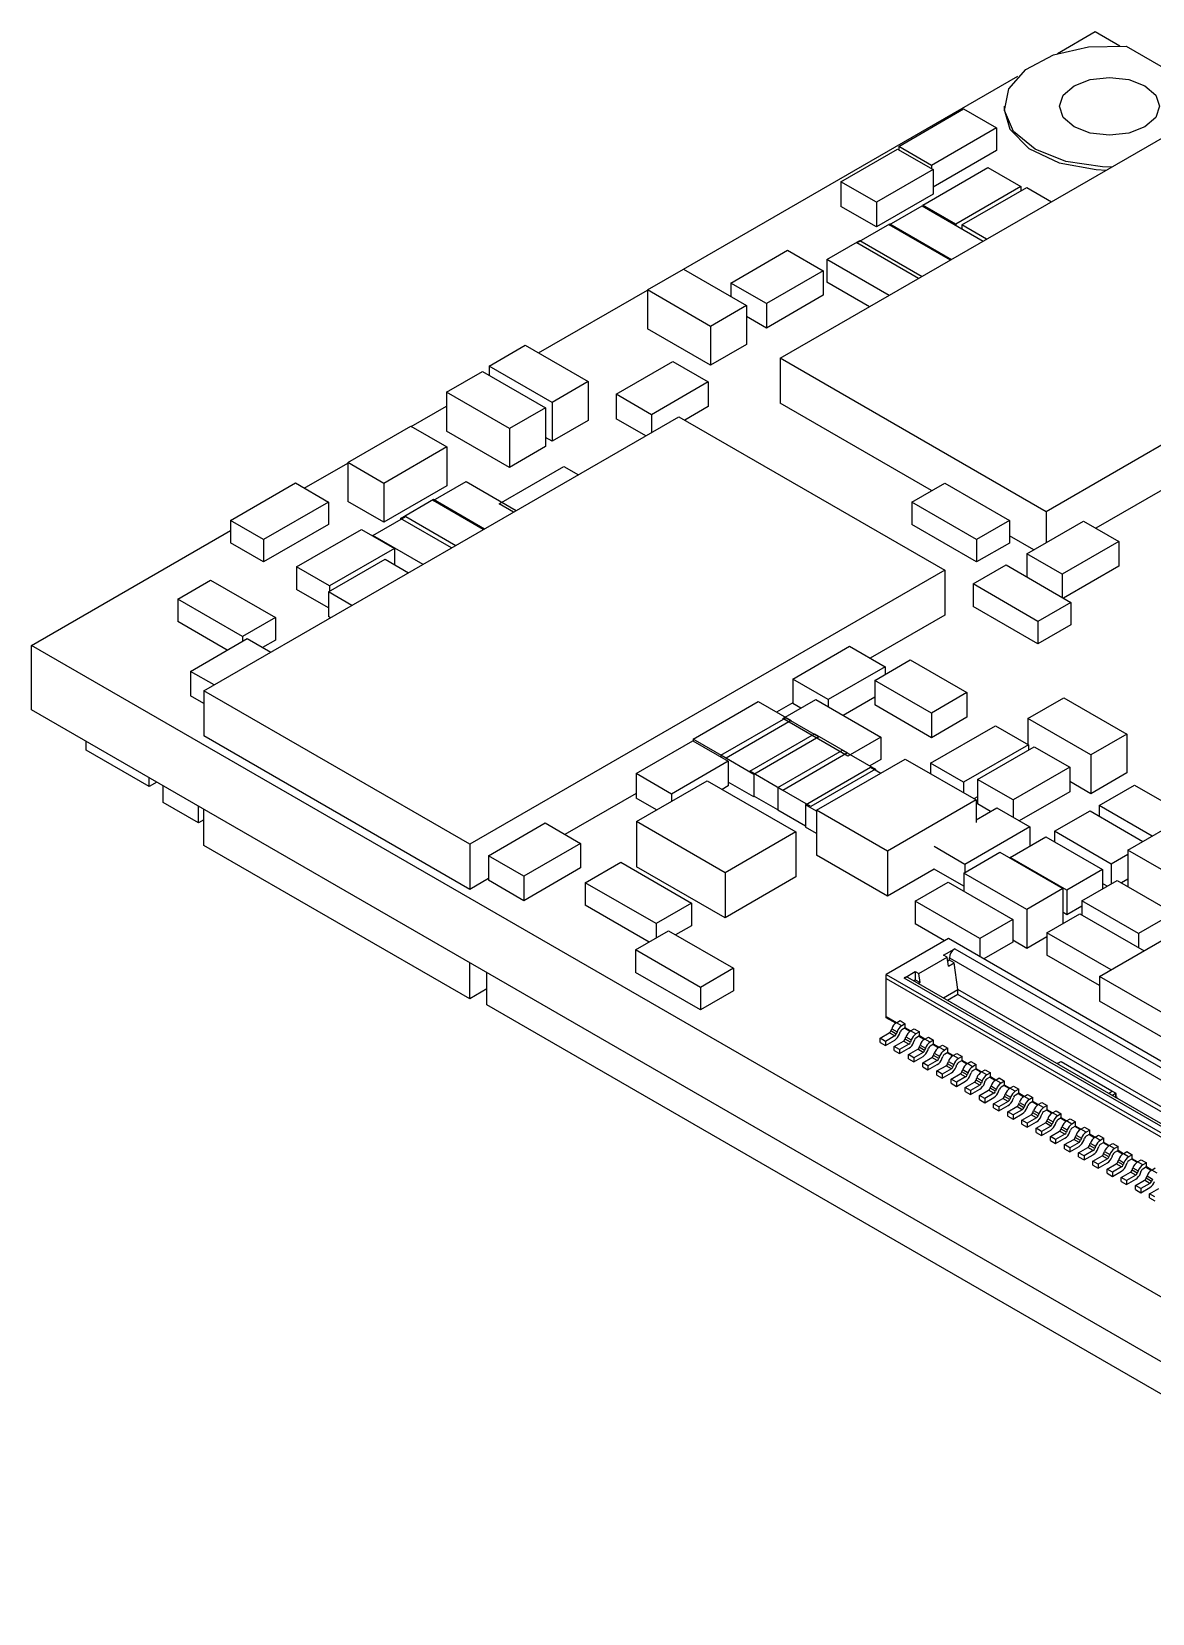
# Model space of a CAD drawing. Extents: x 5 to 415, y 3 to 292.
# Drawn here: x 36.94 to 59.29, y 98.31 to 129.87 of the extents above; entities that cross this region are included whole.
import ezdxf

# ---------------------------------------------------------------- set-up
doc = ezdxf.new("R2010")
doc.units = 0
doc.layers.get('0').update_dxf_attribs({"linetype": 'CONTINUOUS'})

msp = doc.modelspace()

# ---------------------------------------------------------------- linework, layer by layer
at = {"color": 7, "linetype": 'CONTINUOUS'}
for p, q in [((57.401, 129.435), (58.156, 129.871)), ((58.156, 129.871), (58.647, 129.587)), ((58.769, 129.578), (60.513, 128.572)), ((49.944, 125.13), (56.613, 128.98)), ((51.872, 123.353), (61.347, 128.823)), ((54.235, 127.581), (55.529, 128.328)), ((55.529, 128.328), (56.186, 127.949)), ((56.339, 128.381), (56.339, 128.319)), ((56.186, 127.949), (54.892, 127.202)), ((56.186, 127.949), (56.186, 127.5)), ((53.083, 126.875), (54.214, 127.528)), ((54.214, 127.528), (54.922, 127.119)), ((54.892, 127.202), (54.235, 127.581)), ((54.235, 127.581), (54.235, 127.516)), ((56.186, 127.5), (54.922, 126.77)), ((54.892, 127.202), (54.892, 127.136)), ((53.083, 126.875), (53.083, 126.385)), ((53.79, 126.466), (53.083, 126.875)), ((54.922, 127.119), (53.79, 126.466)), ((54.719, 126.411), (56.013, 127.158)), ((54.922, 127.119), (54.922, 126.63)), ((56.013, 127.158), (56.671, 126.779)), ((54.922, 126.63), (53.79, 125.976)), ((56.671, 126.779), (55.377, 126.032)), ((55.493, 126.015), (56.787, 126.762)), ((56.671, 126.779), (56.671, 126.696)), ((56.787, 126.762), (57.282, 126.476)), ((53.79, 125.976), (53.083, 126.385)), ((53.79, 126.466), (53.79, 125.976)), ((54.044, 126.016), (54.701, 126.396)), ((54.701, 126.396), (55.922, 125.691)), ((55.377, 126.032), (54.719, 126.411)), ((54.719, 126.411), (54.719, 126.386)), ((53.402, 125.655), (54.059, 126.035)), ((55.265, 125.312), (54.044, 126.016)), ((54.059, 126.035), (55.288, 125.325)), ((55.377, 126.032), (55.377, 126.006)), ((55.493, 126.015), (55.493, 125.939)), ((55.988, 125.729), (55.493, 126.015)), ((52.803, 125.323), (53.461, 125.703)), ((54.631, 124.946), (53.402, 125.655)), ((53.461, 125.703), (54.702, 124.987)), ((66.65, 125.761), (57.175, 120.292)), ((50.889, 124.855), (52.02, 125.508)), ((52.02, 125.508), (52.728, 125.1)), ((52.803, 125.323), (52.803, 124.874)), ((54.044, 124.607), (52.803, 125.323)), ((49.224, 124.716), (49.943, 125.131)), ((49.943, 125.131), (51.2, 124.405)), ((52.728, 125.1), (51.596, 124.447)), ((52.728, 125.1), (52.728, 124.61)), ((47.051, 123.46), (49.224, 124.714)), ((50.481, 123.99), (49.224, 124.716)), ((49.224, 124.716), (49.224, 123.94)), ((50.889, 124.855), (50.889, 124.584)), ((51.596, 124.447), (50.889, 124.855)), ((53.655, 124.382), (52.803, 124.874)), ((51.2, 124.405), (50.481, 123.99)), ((51.2, 124.405), (51.2, 123.629)), ((52.728, 124.61), (51.596, 123.957)), ((51.596, 124.447), (51.596, 123.957)), ((51.596, 123.957), (51.2, 124.186)), ((50.481, 123.215), (49.224, 123.94)), ((50.481, 123.99), (50.481, 123.215)), ((46.068, 123.198), (46.786, 123.613)), ((46.786, 123.613), (48.043, 122.887)), ((51.2, 123.629), (50.481, 123.215)), ((45.216, 122.678), (45.934, 123.093)), ((45.934, 123.093), (47.191, 122.367)), ((47.325, 122.472), (46.068, 123.198)), ((46.068, 123.198), (46.068, 123.016)), ((48.598, 122.636), (49.73, 123.289)), ((49.73, 123.289), (50.437, 122.881)), ((57.175, 120.292), (51.872, 123.353)), ((51.872, 123.353), (51.872, 122.455)), ((48.043, 122.887), (47.325, 122.472)), ((48.043, 122.887), (48.043, 122.111)), ((50.437, 122.881), (49.306, 122.228)), ((50.437, 122.881), (50.437, 122.391)), ((46.473, 121.952), (45.216, 122.678)), ((45.216, 122.678), (45.216, 121.902)), ((47.325, 122.472), (47.325, 121.697)), ((48.598, 122.636), (48.598, 122.146)), ((49.306, 122.228), (48.598, 122.636)), ((54.89, 120.713), (51.872, 122.455)), ((40.377, 116.717), (49.852, 122.187)), ((44.512, 121.994), (45.216, 122.4)), ((47.191, 122.367), (46.473, 121.952)), ((47.191, 122.367), (47.191, 121.591)), ((49.19, 121.805), (48.598, 122.146)), ((49.306, 122.228), (49.306, 121.871)), ((49.852, 122.187), (55.156, 119.126)), ((50.437, 122.391), (49.968, 122.12)), ((43.246, 121.273), (44.504, 121.998)), ((44.504, 121.998), (45.222, 121.584)), ((46.473, 121.177), (45.216, 121.902)), ((46.473, 121.952), (46.473, 121.177)), ((48.043, 122.111), (47.325, 121.697)), ((45.222, 121.584), (43.965, 120.858)), ((45.222, 121.584), (45.222, 120.808)), ((47.191, 121.591), (46.473, 121.177)), ((47.325, 121.697), (47.191, 121.774)), ((42.381, 120.764), (43.246, 121.264)), ((43.246, 121.273), (43.246, 120.497)), ((43.965, 120.858), (43.246, 121.273)), ((46.265, 120.447), (47.559, 121.194)), ((47.559, 121.194), (47.846, 121.029)), ((44.949, 120.513), (45.607, 120.892)), ((45.607, 120.892), (46.608, 120.314)), ((60.132, 121.1), (58.166, 119.965)), ((40.91, 120.119), (42.204, 120.866)), ((42.204, 120.866), (42.862, 120.486)), ((43.965, 120.858), (43.965, 120.082)), ((45.222, 120.808), (43.965, 120.082)), ((54.495, 120.485), (55.153, 120.864)), ((55.153, 120.864), (56.447, 120.117)), ((42.862, 120.486), (41.568, 119.739)), ((42.862, 120.486), (42.862, 120.037)), ((43.965, 120.082), (43.246, 120.497)), ((44.297, 120.16), (44.954, 120.54)), ((45.95, 119.935), (44.949, 120.513)), ((44.954, 120.54), (45.977, 119.95)), ((46.552, 120.282), (46.265, 120.447)), ((54.495, 120.485), (54.495, 120.036)), ((55.789, 119.738), (54.495, 120.485)), ((57.175, 120.292), (57.175, 119.677)), ((40.91, 120.119), (40.91, 119.67)), ((41.568, 119.739), (40.91, 120.119)), ((42.862, 120.037), (41.568, 119.29)), ((42.228, 119.192), (43.522, 119.939)), ((43.522, 119.939), (44.179, 119.559)), ((43.746, 119.819), (44.404, 120.198)), ((45.319, 119.57), (44.297, 120.16)), ((44.297, 120.16), (44.297, 120.137)), ((44.404, 120.198), (45.405, 119.62)), ((55.789, 119.289), (54.495, 120.036)), ((56.447, 120.117), (55.789, 119.738)), ((56.447, 120.117), (56.447, 119.668)), ((56.789, 119.454), (57.92, 120.107)), ((57.92, 120.107), (58.628, 119.699)), ((36.943, 117.625), (40.91, 119.915)), ((41.568, 119.29), (40.91, 119.67)), ((41.568, 119.739), (41.568, 119.29)), ((43.746, 119.819), (43.746, 119.809)), ((44.748, 119.24), (43.746, 119.819)), ((55.789, 119.738), (55.789, 119.289)), ((56.447, 119.668), (55.789, 119.289)), ((56.929, 119.535), (56.447, 119.814)), ((58.628, 119.699), (57.496, 119.046)), ((58.628, 119.699), (58.628, 119.209)), ((42.861, 118.692), (43.992, 119.345)), ((44.179, 119.559), (42.885, 118.812)), ((43.992, 119.345), (44.461, 119.075)), ((44.179, 119.559), (44.179, 119.237)), ((56.789, 119.454), (56.789, 118.993)), ((57.496, 119.046), (56.789, 119.454)), ((42.228, 119.192), (42.228, 118.742)), ((42.885, 118.812), (42.228, 119.192)), ((55.156, 119.126), (45.681, 113.656)), ((55.156, 119.126), (55.156, 118.228)), ((55.718, 118.852), (56.375, 119.231)), ((56.375, 119.231), (57.669, 118.484)), ((57.496, 119.046), (57.496, 118.584)), ((58.628, 119.209), (57.521, 118.57)), ((39.856, 118.548), (40.513, 118.928)), ((40.513, 118.928), (41.807, 118.181)), ((42.861, 118.377), (42.228, 118.742)), ((42.861, 118.692), (42.861, 118.202)), ((43.329, 118.422), (42.861, 118.692)), ((42.885, 118.812), (42.885, 118.706)), ((55.718, 118.852), (55.718, 118.403)), ((57.012, 118.105), (55.718, 118.852)), ((39.856, 118.548), (39.856, 118.099)), ((41.15, 117.801), (39.856, 118.548)), ((57.012, 117.656), (55.718, 118.403)), ((57.669, 118.484), (57.012, 118.105)), ((57.669, 118.484), (57.669, 118.035)), ((40.843, 117.529), (39.856, 118.099)), ((41.807, 118.181), (41.15, 117.801)), ((41.807, 118.181), (41.807, 117.732)), ((42.905, 118.177), (42.861, 118.202)), ((55.156, 118.228), (53.667, 117.368)), ((57.012, 118.105), (57.012, 117.656)), ((57.669, 118.035), (57.012, 117.656)), ((40.111, 117.107), (41.242, 117.76)), ((41.15, 117.801), (41.15, 117.707)), ((41.242, 117.76), (41.713, 117.488)), ((41.807, 117.732), (41.549, 117.583)), ((36.943, 116.339), (36.943, 117.625)), ((68.168, 99.598), (36.943, 117.625)), ((52.123, 116.953), (53.254, 117.607)), ((53.254, 117.607), (53.962, 117.198)), ((40.582, 116.835), (40.111, 117.107)), ((40.111, 117.107), (40.111, 116.617)), ((53.962, 117.198), (52.83, 116.545)), ((53.756, 116.927), (54.463, 117.335)), ((53.962, 117.198), (53.962, 117.045)), ((54.463, 117.335), (55.594, 116.682)), ((52.83, 116.545), (52.123, 116.953)), ((52.123, 116.953), (52.123, 116.463)), ((53.756, 116.927), (53.756, 116.437)), ((54.887, 116.274), (53.756, 116.927)), ((40.377, 116.463), (40.111, 116.617)), ((45.681, 113.656), (40.377, 116.717)), ((40.377, 116.717), (40.377, 115.819)), ((50.137, 115.757), (51.431, 116.504)), ((51.431, 116.504), (52.089, 116.124)), ((52.123, 116.477), (51.8, 116.291)), ((51.924, 116.164), (52.582, 116.544)), ((52.283, 116.371), (52.123, 116.463)), ((52.582, 116.544), (53.876, 115.797)), ((52.83, 116.545), (52.83, 116.401)), ((53.756, 116.59), (53.129, 116.228)), ((55.594, 116.682), (54.887, 116.274)), ((55.594, 116.682), (55.594, 116.192)), ((56.808, 116.166), (57.526, 116.581)), ((57.526, 116.581), (58.783, 115.855)), ((68.168, 98.313), (36.943, 116.339)), ((50.689, 115.432), (51.983, 116.179)), ((53.218, 115.417), (51.924, 116.164)), ((51.983, 116.179), (52.64, 115.799)), ((54.887, 115.784), (53.756, 116.437)), ((54.887, 116.274), (54.887, 115.784)), ((55.594, 116.192), (54.887, 115.784)), ((58.065, 115.441), (56.808, 116.166)), ((56.808, 116.166), (56.808, 115.648)), ((45.681, 112.758), (40.377, 115.819)), ((52.089, 116.124), (50.795, 115.377)), ((51.263, 115.113), (52.557, 115.86)), ((52.557, 115.86), (53.215, 115.48)), ((54.87, 115.273), (56.164, 116.02)), ((56.164, 116.02), (56.821, 115.64)), ((58.783, 115.855), (58.065, 115.441)), ((58.783, 115.855), (58.783, 115.08)), ((38.031, 115.534), (38.031, 115.71)), ((39.289, 114.808), (38.031, 115.534)), ((48.997, 115.067), (50.128, 115.72)), ((50.128, 115.72), (50.835, 115.312)), ((50.795, 115.377), (50.137, 115.757)), ((50.137, 115.757), (50.137, 115.715)), ((52.64, 115.799), (51.346, 115.052)), ((51.822, 114.788), (53.116, 115.535)), ((53.116, 115.535), (53.774, 115.155)), ((53.876, 115.797), (53.218, 115.417)), ((53.876, 115.797), (53.876, 115.348)), ((56.821, 115.64), (55.527, 114.893)), ((55.808, 114.951), (56.939, 115.604)), ((56.821, 115.64), (56.821, 115.537)), ((56.939, 115.604), (57.646, 115.196)), ((50.835, 115.312), (49.704, 114.659)), ((50.689, 115.432), (50.689, 115.396)), ((51.346, 115.052), (50.689, 115.432)), ((50.835, 115.312), (50.835, 114.822)), ((53.215, 115.48), (51.921, 114.733)), ((52.379, 114.446), (53.673, 115.193)), ((52.596, 114.337), (54.364, 115.357)), ((53.876, 115.348), (53.658, 115.222)), ((53.673, 115.193), (53.876, 115.076)), ((54.364, 115.357), (55.778, 114.541)), ((55.527, 114.893), (54.87, 115.273)), ((54.87, 115.273), (54.87, 115.065)), ((57.646, 115.196), (56.515, 114.543)), ((57.646, 115.196), (57.646, 114.706)), ((58.065, 115.441), (58.065, 114.665)), ((39.289, 114.808), (39.289, 114.984)), ((39.442, 114.896), (39.289, 114.808)), ((48.997, 115.067), (48.997, 114.577)), ((49.704, 114.659), (48.997, 115.067)), ((49.003, 114.109), (50.417, 114.925)), ((50.417, 114.925), (52.185, 113.904)), ((51.346, 114.603), (50.835, 114.898)), ((51.921, 114.733), (51.263, 115.113)), ((51.346, 115.052), (51.346, 114.603)), ((53.774, 115.155), (52.48, 114.408)), ((53.774, 115.155), (53.774, 115.135)), ((55.527, 114.893), (55.527, 114.685)), ((55.808, 114.951), (55.808, 114.461)), ((56.515, 114.543), (55.808, 114.951)), ((58.065, 114.665), (57.646, 114.907)), ((58.783, 115.08), (58.065, 114.665)), ((39.564, 114.493), (39.564, 114.826)), ((48.997, 114.672), (47.579, 113.853)), ((49.406, 114.341), (48.997, 114.577)), ((49.704, 114.659), (49.704, 114.513)), ((50.835, 114.822), (50.715, 114.753)), ((51.357, 114.609), (51.346, 114.603)), ((51.822, 114.341), (51.357, 114.609)), ((52.48, 114.408), (51.822, 114.788)), ((51.822, 114.788), (51.822, 114.339)), ((55.808, 114.606), (55.736, 114.565)), ((57.646, 114.706), (56.64, 114.125)), ((58.233, 114.431), (58.94, 114.839)), ((58.94, 114.839), (59.997, 114.229)), ((40.271, 114.085), (39.564, 114.493)), ((40.271, 114.085), (40.271, 114.417)), ((40.377, 113.635), (40.377, 114.356)), ((52.379, 114.017), (51.822, 114.339)), ((52.596, 114.321), (52.379, 114.446)), ((52.379, 114.446), (52.379, 113.997)), ((54.01, 113.52), (52.596, 114.337)), ((52.596, 114.337), (52.596, 113.438)), ((55.778, 114.541), (54.01, 113.52)), ((55.778, 114.541), (55.778, 114.092)), ((55.778, 114.143), (56.193, 114.383)), ((56.068, 114.311), (55.808, 114.461)), ((56.193, 114.383), (56.851, 114.003)), ((56.515, 114.543), (56.515, 114.197)), ((57.344, 113.917), (58.051, 114.325)), ((58.051, 114.325), (59.107, 113.715)), ((59.29, 113.82), (58.233, 114.431)), ((58.233, 114.431), (58.233, 114.22)), ((58.802, 113.539), (60.059, 114.265)), ((40.377, 114.146), (40.271, 114.085)), ((46.051, 113.429), (47.183, 114.082)), ((47.183, 114.082), (47.89, 113.674)), ((49.003, 114.109), (49.003, 113.21)), ((50.771, 113.088), (49.003, 114.109)), ((52.596, 113.872), (52.379, 113.997)), ((56.851, 114.003), (55.557, 113.256)), ((56.851, 114.003), (56.851, 113.621)), ((45.681, 110.573), (40.377, 113.635)), ((45.681, 113.656), (45.681, 112.758)), ((47.89, 113.674), (46.758, 113.021)), ((47.89, 113.674), (47.89, 113.184)), ((52.185, 113.904), (50.771, 113.088)), ((52.185, 113.904), (52.185, 113.006)), ((55.557, 113.256), (54.944, 113.61)), ((56.46, 113.395), (57.167, 113.804)), ((57.167, 113.804), (58.298, 113.151)), ((58.475, 113.263), (57.344, 113.917)), ((57.344, 113.917), (57.344, 113.702)), ((46.758, 113.021), (46.051, 113.429)), ((46.051, 113.429), (46.051, 112.939)), ((47.984, 112.891), (48.691, 113.299)), ((48.691, 113.299), (50.105, 112.482)), ((54.01, 112.622), (52.596, 113.438)), ((54.01, 113.52), (54.01, 112.622)), ((55.533, 113.083), (56.252, 113.497)), ((56.252, 113.497), (57.509, 112.772)), ((56.46, 113.395), (56.46, 113.377)), ((57.591, 112.742), (56.46, 113.395)), ((58.802, 113.452), (58.475, 113.263)), ((58.802, 113.539), (58.802, 112.815)), ((59.521, 113.124), (58.802, 113.539)), ((47.89, 113.184), (46.758, 112.531)), ((46.758, 113.021), (46.758, 112.531)), ((50.771, 112.19), (49.003, 113.21)), ((50.771, 113.088), (50.771, 112.19)), ((52.185, 113.006), (50.771, 112.19)), ((54.944, 113.161), (54.01, 112.622)), ((55.533, 112.821), (54.944, 113.161)), ((55.533, 113.083), (55.533, 112.719)), ((56.791, 112.357), (55.533, 113.083)), ((55.557, 113.256), (55.557, 113.096)), ((58.298, 113.151), (57.591, 112.742)), ((58.298, 113.151), (58.298, 112.767)), ((58.475, 113.263), (58.475, 112.869)), ((46.051, 112.972), (45.681, 112.758)), ((46.758, 112.531), (46.051, 112.939)), ((47.984, 112.891), (47.984, 112.441)), ((49.398, 112.074), (47.984, 112.891)), ((54.561, 112.521), (55.219, 112.9)), ((55.219, 112.9), (56.513, 112.153)), ((57.509, 112.772), (56.791, 112.357)), ((57.509, 112.772), (57.509, 112.076)), ((57.591, 112.742), (57.591, 112.252)), ((57.885, 112.528), (58.592, 112.936)), ((58.393, 112.821), (58.298, 112.876)), ((58.592, 112.936), (59.724, 112.283)), ((58.802, 112.962), (58.675, 112.889)), ((49.258, 111.706), (47.984, 112.441)), ((50.105, 112.482), (49.398, 112.074)), ((50.105, 112.482), (50.105, 112.033)), ((55.855, 111.774), (54.561, 112.521)), ((54.561, 112.521), (54.561, 112.071)), ((56.791, 112.357), (56.791, 111.581)), ((57.885, 112.422), (57.591, 112.252)), ((59.017, 111.875), (57.885, 112.528)), ((57.885, 112.528), (57.885, 112.251)), ((49.398, 112.074), (49.398, 111.787)), ((50.105, 112.033), (49.784, 111.848)), ((55.149, 111.732), (54.561, 112.071)), ((56.513, 112.153), (55.855, 111.774)), ((56.513, 112.153), (56.513, 111.704)), ((57.191, 111.893), (57.848, 112.272)), ((57.591, 112.252), (57.509, 112.3)), ((57.848, 112.272), (59.131, 111.532)), ((59.724, 112.283), (59.017, 111.875)), ((48.986, 111.549), (49.643, 111.929)), ((49.643, 111.929), (50.937, 111.182)), ((55.226, 111.777), (53.988, 111.062)), ((67.544, 104.666), (55.226, 111.777)), ((55.855, 111.774), (55.855, 111.413)), ((56.791, 111.581), (56.513, 111.742)), ((57.191, 111.812), (56.791, 111.581)), ((58.473, 111.152), (57.191, 111.893)), ((57.191, 111.893), (57.191, 111.443)), ((58.242, 111.018), (59.656, 111.835)), ((59.017, 111.875), (59.017, 111.598)), ((50.28, 110.802), (48.986, 111.549)), ((48.986, 111.549), (48.986, 111.1)), ((54.635, 111.077), (55.201, 111.403)), ((55.13, 111.444), (55.353, 111.573)), ((55.201, 111.403), (55.13, 111.444)), ((55.226, 111.226), (55.201, 111.403)), ((55.353, 111.573), (67.19, 104.739)), ((56.513, 111.704), (55.932, 111.369)), ((58.242, 110.837), (57.191, 111.443)), ((45.681, 110.573), (45.681, 111.295)), ((46.022, 110.451), (46.022, 111.097)), ((50.28, 110.353), (48.986, 111.1)), ((50.937, 111.182), (50.28, 110.802)), ((50.937, 111.182), (50.937, 110.733)), ((54.342, 110.989), (54.565, 111.118)), ((54.565, 111.118), (54.635, 111.077)), ((54.565, 111.118), (54.565, 110.954)), ((55.247, 111.348), (55.212, 111.328)), ((55.226, 111.226), (55.342, 111.293)), ((55.247, 111.348), (55.247, 111.389)), ((55.342, 111.293), (55.247, 111.348)), ((55.416, 110.76), (55.342, 111.293)), ((46.022, 110.771), (45.681, 110.573)), ((50.28, 110.802), (50.28, 110.353)), ((53.988, 110.981), (53.988, 111.062)), ((53.988, 111.062), (66.306, 103.952)), ((53.988, 110.981), (66.235, 103.911)), ((53.988, 110.213), (53.988, 110.981)), ((66.179, 104.156), (54.342, 110.989)), ((66.223, 104.181), (54.417, 110.996)), ((54.527, 110.933), (54.565, 110.954)), ((54.565, 110.954), (54.66, 110.899)), ((54.623, 110.878), (54.66, 110.899)), ((54.66, 110.899), (54.635, 111.077)), ((59.726, 110.161), (58.242, 111.018)), ((58.242, 111.018), (58.242, 110.528)), ((50.937, 110.733), (50.28, 110.353)), ((55.417, 110.751), (55.416, 110.76)), ((55.417, 110.662), (55.417, 110.751)), ((59.726, 109.671), (58.242, 110.528)), ((61.026, 101.79), (46.022, 110.451)), ((54.19, 110.097), (53.988, 110.213)), ((53.988, 110.197), (53.988, 110.213)), ((54.177, 110.088), (53.988, 110.197)), ((53.865, 109.787), (54.048, 109.893)), ((54.155, 109.832), (53.971, 109.725)), ((54.155, 109.832), (54.048, 109.893)), ((54.08, 109.932), (54.096, 109.978)), ((54.186, 109.871), (54.08, 109.932)), ((54.096, 109.978), (54.202, 109.917)), ((54.202, 109.917), (54.186, 109.871)), ((54.19, 110.097), (54.261, 110.138)), ((54.296, 110.036), (54.19, 110.097)), ((54.248, 109.869), (54.265, 109.914)), ((54.261, 110.138), (54.367, 110.076)), ((54.367, 110.076), (54.296, 110.036)), ((54.367, 109.995), (54.296, 109.954)), ((54.459, 109.925), (54.353, 109.987)), ((54.367, 109.995), (54.367, 110.076)), ((54.473, 109.934), (54.367, 109.995)), ((54.473, 109.934), (54.543, 109.974)), ((54.579, 109.872), (54.473, 109.934)), ((54.543, 109.974), (54.65, 109.913)), ((54.65, 109.913), (54.579, 109.872)), ((54.65, 109.832), (54.579, 109.791)), ((54.742, 109.762), (54.635, 109.823)), ((54.65, 109.832), (54.65, 109.913)), ((54.756, 109.77), (54.65, 109.832)), ((53.865, 109.705), (53.865, 109.787)), ((53.971, 109.725), (53.865, 109.787)), ((53.865, 109.705), (53.971, 109.644)), ((53.971, 109.644), (54.155, 109.75)), ((53.971, 109.725), (53.971, 109.644)), ((54.147, 109.623), (54.331, 109.729)), ((54.147, 109.542), (54.147, 109.623)), ((54.254, 109.562), (54.147, 109.623)), ((54.147, 109.542), (54.254, 109.48)), ((54.437, 109.668), (54.254, 109.562)), ((54.254, 109.48), (54.437, 109.587)), ((54.254, 109.562), (54.254, 109.48)), ((54.437, 109.668), (54.331, 109.729)), ((54.363, 109.769), (54.379, 109.815)), ((54.469, 109.708), (54.363, 109.769)), ((54.379, 109.815), (54.485, 109.754)), ((54.43, 109.46), (54.614, 109.566)), ((54.485, 109.754), (54.469, 109.708)), ((54.531, 109.705), (54.548, 109.751)), ((54.72, 109.505), (54.614, 109.566)), ((54.645, 109.606), (54.662, 109.651)), ((54.751, 109.545), (54.645, 109.606)), ((54.662, 109.651), (54.768, 109.59)), ((54.768, 109.59), (54.751, 109.545)), ((54.756, 109.77), (54.826, 109.811)), ((54.862, 109.709), (54.756, 109.77)), ((54.814, 109.542), (54.83, 109.588)), ((54.826, 109.811), (54.932, 109.75)), ((54.932, 109.75), (54.862, 109.709)), ((54.932, 109.668), (54.862, 109.627)), ((55.025, 109.598), (54.918, 109.66)), ((54.932, 109.668), (54.932, 109.75)), ((55.038, 109.607), (54.932, 109.668)), ((55.038, 109.607), (55.109, 109.648)), ((55.145, 109.546), (55.038, 109.607)), ((55.109, 109.648), (55.215, 109.587)), ((55.215, 109.587), (55.145, 109.546)), ((55.215, 109.505), (55.215, 109.587)), ((54.43, 109.378), (54.43, 109.46)), ((54.536, 109.399), (54.43, 109.46)), ((54.43, 109.378), (54.536, 109.317)), ((54.72, 109.505), (54.536, 109.399)), ((54.536, 109.317), (54.72, 109.423)), ((54.536, 109.399), (54.536, 109.317)), ((54.713, 109.297), (54.897, 109.403)), ((54.713, 109.215), (54.713, 109.297)), ((54.819, 109.236), (54.713, 109.297)), ((54.713, 109.215), (54.819, 109.154)), ((55.003, 109.342), (54.819, 109.236)), ((54.819, 109.154), (55.003, 109.26)), ((54.819, 109.236), (54.819, 109.154)), ((55.003, 109.342), (54.897, 109.403)), ((54.928, 109.443), (54.945, 109.488)), ((55.034, 109.381), (54.928, 109.443)), ((54.945, 109.488), (55.051, 109.427)), ((54.996, 109.134), (55.18, 109.24)), ((55.051, 109.427), (55.034, 109.381)), ((55.097, 109.379), (55.113, 109.425)), ((55.215, 109.505), (55.145, 109.464)), ((55.286, 109.178), (55.18, 109.24)), ((55.308, 109.435), (55.201, 109.497)), ((55.211, 109.279), (55.228, 109.325)), ((55.317, 109.218), (55.211, 109.279)), ((55.321, 109.444), (55.215, 109.505)), ((55.228, 109.325), (55.334, 109.264)), ((55.334, 109.264), (55.317, 109.218)), ((55.321, 109.444), (55.392, 109.485)), ((55.427, 109.383), (55.321, 109.444)), ((55.38, 109.216), (55.396, 109.261)), ((55.392, 109.485), (55.498, 109.423)), ((55.498, 109.423), (55.427, 109.383)), ((55.498, 109.342), (55.427, 109.301)), ((55.591, 109.272), (55.484, 109.334)), ((55.498, 109.342), (55.498, 109.423)), ((55.604, 109.28), (55.498, 109.342)), ((55.604, 109.28), (55.675, 109.321)), ((55.71, 109.219), (55.604, 109.28)), ((55.675, 109.321), (55.781, 109.26)), ((55.781, 109.26), (55.71, 109.219)), ((55.781, 109.178), (55.781, 109.26)), ((57.425, 109.295), (57.395, 109.277)), ((58.488, 108.73), (57.472, 109.317)), ((54.996, 109.052), (54.996, 109.134)), ((55.102, 109.072), (54.996, 109.134)), ((54.996, 109.052), (55.102, 108.991)), ((55.286, 109.178), (55.102, 109.072)), ((55.102, 108.991), (55.286, 109.097)), ((55.102, 109.072), (55.102, 108.991)), ((55.279, 108.97), (55.463, 109.076)), ((55.279, 108.889), (55.279, 108.97)), ((55.385, 108.909), (55.279, 108.97)), ((55.279, 108.889), (55.385, 108.827)), ((55.569, 109.015), (55.385, 108.909)), ((55.385, 108.827), (55.569, 108.933)), ((55.385, 108.909), (55.385, 108.827)), ((55.569, 109.015), (55.463, 109.076)), ((55.494, 109.116), (55.511, 109.162)), ((55.6, 109.055), (55.494, 109.116)), ((55.511, 109.162), (55.617, 109.1)), ((55.562, 108.807), (55.746, 108.913)), ((55.617, 109.1), (55.6, 109.055)), ((55.662, 109.052), (55.679, 109.098)), ((55.781, 109.178), (55.71, 109.138)), ((55.852, 108.852), (55.746, 108.913)), ((55.874, 109.109), (55.767, 109.17)), ((55.777, 108.953), (55.793, 108.998)), ((55.883, 108.891), (55.777, 108.953)), ((55.887, 109.117), (55.781, 109.178)), ((55.793, 108.998), (55.899, 108.937)), ((55.899, 108.937), (55.883, 108.891)), ((55.887, 109.117), (55.958, 109.158)), ((55.993, 109.056), (55.887, 109.117)), ((55.945, 108.889), (55.962, 108.935)), ((55.958, 109.158), (56.064, 109.097)), ((56.064, 109.097), (55.993, 109.056)), ((56.064, 109.015), (55.993, 108.974)), ((56.156, 108.945), (56.05, 109.007)), ((56.064, 109.015), (56.064, 109.097)), ((56.17, 108.954), (56.064, 109.015)), ((56.17, 108.954), (56.241, 108.995)), ((56.276, 108.893), (56.17, 108.954)), ((56.241, 108.995), (56.347, 108.934)), ((56.347, 108.934), (56.276, 108.893)), ((56.347, 108.852), (56.347, 108.934)), ((55.562, 108.725), (55.562, 108.807)), ((55.668, 108.746), (55.562, 108.807)), ((55.562, 108.725), (55.668, 108.664)), ((55.852, 108.852), (55.668, 108.746)), ((55.668, 108.664), (55.852, 108.77)), ((55.668, 108.746), (55.668, 108.664)), ((55.845, 108.644), (56.028, 108.75)), ((55.845, 108.562), (55.845, 108.644)), ((55.951, 108.582), (55.845, 108.644)), ((55.845, 108.562), (55.951, 108.501)), ((56.134, 108.689), (55.951, 108.582)), ((55.951, 108.501), (56.134, 108.607)), ((55.951, 108.582), (55.951, 108.501)), ((56.134, 108.689), (56.028, 108.75)), ((56.06, 108.789), (56.076, 108.835)), ((56.166, 108.728), (56.06, 108.789)), ((56.076, 108.835), (56.182, 108.774)), ((56.127, 108.48), (56.311, 108.587)), ((56.182, 108.774), (56.166, 108.728)), ((56.228, 108.726), (56.245, 108.771)), ((56.347, 108.852), (56.276, 108.811)), ((56.417, 108.525), (56.311, 108.587)), ((56.439, 108.782), (56.332, 108.844)), ((56.342, 108.626), (56.359, 108.672)), ((56.448, 108.565), (56.342, 108.626)), ((56.453, 108.791), (56.347, 108.852)), ((56.359, 108.672), (56.465, 108.611)), ((56.465, 108.611), (56.448, 108.565)), ((56.453, 108.791), (56.523, 108.831)), ((56.559, 108.729), (56.453, 108.791)), ((56.511, 108.563), (56.528, 108.608)), ((56.523, 108.831), (56.629, 108.77)), ((56.629, 108.77), (56.559, 108.729)), ((56.629, 108.689), (56.559, 108.648)), ((56.722, 108.619), (56.615, 108.68)), ((56.629, 108.689), (56.629, 108.77)), ((56.735, 108.627), (56.629, 108.689)), ((56.735, 108.627), (56.806, 108.668)), ((56.842, 108.566), (56.735, 108.627)), ((56.806, 108.668), (56.912, 108.607)), ((56.912, 108.607), (56.842, 108.566)), ((56.912, 108.525), (56.912, 108.607)), ((58.55, 108.695), (58.488, 108.73)), ((58.568, 108.602), (58.568, 108.684)), ((58.57, 108.683), (58.568, 108.684)), ((58.57, 108.609), (58.57, 108.683)), ((56.127, 108.399), (56.127, 108.48)), ((56.233, 108.419), (56.127, 108.48)), ((56.127, 108.399), (56.233, 108.338)), ((56.417, 108.525), (56.233, 108.419)), ((56.233, 108.338), (56.417, 108.444)), ((56.233, 108.419), (56.233, 108.338)), ((56.41, 108.317), (56.594, 108.423)), ((56.41, 108.235), (56.41, 108.317)), ((56.516, 108.256), (56.41, 108.317)), ((56.7, 108.362), (56.516, 108.256)), ((56.516, 108.174), (56.7, 108.28)), ((56.516, 108.256), (56.516, 108.174)), ((56.7, 108.362), (56.594, 108.423)), ((56.625, 108.463), (56.642, 108.508)), ((56.731, 108.402), (56.625, 108.463)), ((56.642, 108.508), (56.748, 108.447)), ((56.693, 108.154), (56.877, 108.26)), ((56.748, 108.447), (56.731, 108.402)), ((56.794, 108.399), (56.81, 108.445)), ((56.912, 108.525), (56.842, 108.484)), ((56.983, 108.199), (56.877, 108.26)), ((57.005, 108.455), (56.898, 108.517)), ((56.908, 108.3), (56.925, 108.345)), ((57.014, 108.238), (56.908, 108.3)), ((57.018, 108.464), (56.912, 108.525)), ((56.925, 108.345), (57.031, 108.284)), ((57.031, 108.284), (57.014, 108.238)), ((57.018, 108.464), (57.089, 108.505)), ((57.124, 108.403), (57.018, 108.464)), ((57.077, 108.236), (57.093, 108.282)), ((57.089, 108.505), (57.195, 108.444)), ((57.195, 108.444), (57.124, 108.403)), ((57.195, 108.362), (57.124, 108.321)), ((57.288, 108.292), (57.181, 108.354)), ((57.195, 108.362), (57.195, 108.444)), ((57.301, 108.301), (57.195, 108.362)), ((57.301, 108.301), (57.372, 108.342)), ((57.407, 108.24), (57.301, 108.301)), ((57.372, 108.342), (57.478, 108.28)), ((57.478, 108.28), (57.407, 108.24)), ((57.478, 108.199), (57.478, 108.28)), ((56.41, 108.235), (56.516, 108.174)), ((56.693, 108.072), (56.693, 108.154)), ((56.799, 108.093), (56.693, 108.154)), ((56.693, 108.072), (56.799, 108.011)), ((56.983, 108.199), (56.799, 108.093)), ((56.799, 108.011), (56.983, 108.117)), ((56.799, 108.093), (56.799, 108.011)), ((56.976, 107.991), (57.16, 108.097)), ((56.976, 107.909), (56.976, 107.991)), ((57.082, 107.929), (56.976, 107.991)), ((57.266, 108.035), (57.082, 107.929)), ((57.082, 107.848), (57.266, 107.954)), ((57.082, 107.929), (57.082, 107.848)), ((57.266, 108.035), (57.16, 108.097)), ((57.191, 108.136), (57.208, 108.182)), ((57.297, 108.075), (57.191, 108.136)), ((57.208, 108.182), (57.314, 108.121)), ((57.259, 107.827), (57.443, 107.933)), ((57.314, 108.121), (57.297, 108.075)), ((57.359, 108.073), (57.376, 108.118)), ((57.478, 108.199), (57.407, 108.158)), ((57.549, 107.872), (57.443, 107.933)), ((57.571, 108.129), (57.464, 108.191)), ((57.474, 107.973), (57.49, 108.019)), ((57.58, 107.912), (57.474, 107.973)), ((57.584, 108.138), (57.478, 108.199)), ((57.49, 108.019), (57.597, 107.957)), ((57.597, 107.957), (57.58, 107.912)), ((57.584, 108.138), (57.655, 108.178)), ((57.69, 108.076), (57.584, 108.138)), ((57.642, 107.909), (57.659, 107.955)), ((57.655, 108.178), (57.761, 108.117)), ((57.761, 108.117), (57.69, 108.076)), ((57.761, 108.035), (57.69, 107.995)), ((57.854, 107.966), (57.747, 108.027)), ((57.761, 108.035), (57.761, 108.117)), ((57.867, 107.974), (57.761, 108.035)), ((57.867, 107.974), (57.938, 108.015)), ((57.973, 107.913), (57.867, 107.974)), ((57.938, 108.015), (58.044, 107.954)), ((58.044, 107.954), (57.973, 107.913)), ((58.044, 107.872), (58.044, 107.954)), ((56.976, 107.909), (57.082, 107.848)), ((57.259, 107.746), (57.259, 107.827)), ((57.365, 107.766), (57.259, 107.827)), ((57.259, 107.746), (57.365, 107.684)), ((57.549, 107.872), (57.365, 107.766)), ((57.365, 107.684), (57.549, 107.791)), ((57.365, 107.766), (57.365, 107.684)), ((57.542, 107.664), (57.725, 107.77)), ((57.542, 107.582), (57.542, 107.664)), ((57.648, 107.603), (57.542, 107.664)), ((57.832, 107.709), (57.648, 107.603)), ((57.648, 107.521), (57.832, 107.627)), ((57.832, 107.709), (57.725, 107.77)), ((57.757, 107.81), (57.773, 107.855)), ((57.863, 107.749), (57.757, 107.81)), ((57.773, 107.855), (57.879, 107.794)), ((57.879, 107.794), (57.863, 107.749)), ((57.925, 107.746), (57.942, 107.792)), ((58.044, 107.872), (57.973, 107.831)), ((58.136, 107.802), (58.029, 107.864)), ((58.039, 107.646), (58.056, 107.692)), ((58.146, 107.585), (58.039, 107.646)), ((58.15, 107.811), (58.044, 107.872)), ((58.056, 107.692), (58.162, 107.631)), ((58.162, 107.631), (58.146, 107.585)), ((58.15, 107.811), (58.22, 107.852)), ((58.256, 107.75), (58.15, 107.811)), ((58.208, 107.583), (58.225, 107.628)), ((58.22, 107.852), (58.326, 107.791)), ((58.326, 107.791), (58.256, 107.75)), ((58.326, 107.709), (58.256, 107.668)), ((58.419, 107.639), (58.312, 107.701)), ((58.326, 107.709), (58.326, 107.791)), ((58.433, 107.648), (58.326, 107.709)), ((58.433, 107.648), (58.503, 107.688)), ((58.539, 107.586), (58.433, 107.648)), ((58.503, 107.688), (58.609, 107.627)), ((58.609, 107.627), (58.539, 107.586)), ((58.609, 107.546), (58.609, 107.627)), ((57.542, 107.582), (57.648, 107.521)), ((57.648, 107.603), (57.648, 107.521)), ((57.824, 107.501), (58.008, 107.607)), ((57.824, 107.419), (57.824, 107.501)), ((57.931, 107.439), (57.824, 107.501)), ((57.824, 107.419), (57.931, 107.358)), ((58.114, 107.546), (57.931, 107.439)), ((57.931, 107.358), (58.114, 107.464)), ((57.931, 107.439), (57.931, 107.358)), ((58.114, 107.546), (58.008, 107.607)), ((58.107, 107.337), (58.291, 107.444)), ((58.107, 107.256), (58.107, 107.337)), ((58.213, 107.276), (58.107, 107.337)), ((58.397, 107.382), (58.213, 107.276)), ((58.213, 107.195), (58.397, 107.301)), ((58.397, 107.382), (58.291, 107.444)), ((58.322, 107.483), (58.339, 107.529)), ((58.428, 107.422), (58.322, 107.483)), ((58.339, 107.529), (58.445, 107.468)), ((58.445, 107.468), (58.428, 107.422)), ((58.491, 107.42), (58.507, 107.465)), ((58.609, 107.546), (58.539, 107.505)), ((58.702, 107.476), (58.595, 107.537)), ((58.605, 107.32), (58.622, 107.366)), ((58.711, 107.259), (58.605, 107.32)), ((58.715, 107.484), (58.609, 107.546)), ((58.622, 107.366), (58.728, 107.304)), ((58.728, 107.304), (58.711, 107.259)), ((58.715, 107.484), (58.786, 107.525)), ((58.821, 107.423), (58.715, 107.484)), ((58.774, 107.256), (58.79, 107.302)), ((58.786, 107.525), (58.892, 107.464)), ((58.892, 107.464), (58.821, 107.423)), ((58.892, 107.382), (58.821, 107.342)), ((58.985, 107.312), (58.878, 107.374)), ((58.892, 107.382), (58.892, 107.464)), ((58.998, 107.321), (58.892, 107.382)), ((58.998, 107.321), (59.069, 107.362)), ((59.104, 107.26), (58.998, 107.321)), ((59.069, 107.362), (59.175, 107.301)), ((59.175, 107.301), (59.104, 107.26)), ((59.175, 107.219), (59.175, 107.301)), ((58.107, 107.256), (58.213, 107.195)), ((58.213, 107.276), (58.213, 107.195)), ((58.39, 107.174), (58.574, 107.28)), ((58.39, 107.092), (58.39, 107.174)), ((58.496, 107.113), (58.39, 107.174)), ((58.39, 107.092), (58.496, 107.031)), ((58.68, 107.219), (58.496, 107.113)), ((58.496, 107.031), (58.68, 107.137)), ((58.496, 107.113), (58.496, 107.031)), ((58.68, 107.219), (58.574, 107.28)), ((58.673, 107.011), (58.857, 107.117)), ((58.673, 106.929), (58.673, 107.011)), ((58.779, 106.95), (58.673, 107.011)), ((58.963, 107.056), (58.779, 106.95)), ((58.963, 107.056), (58.857, 107.117)), ((58.888, 107.157), (58.905, 107.202)), ((58.994, 107.095), (58.888, 107.157)), ((58.905, 107.202), (59.011, 107.141)), ((59.011, 107.141), (58.994, 107.095)), ((59.056, 107.093), (59.073, 107.139)), ((59.175, 107.219), (59.104, 107.178)), ((59.268, 107.149), (59.161, 107.211)), ((59.171, 106.993), (59.187, 107.039)), ((59.277, 106.932), (59.171, 106.993)), ((59.281, 107.158), (59.175, 107.219)), ((59.187, 107.039), (59.294, 106.978)), ((59.281, 107.158), (59.352, 107.199)), ((59.387, 107.097), (59.281, 107.158)), ((58.673, 106.929), (58.779, 106.868)), ((58.779, 106.868), (58.963, 106.974)), ((58.779, 106.95), (58.779, 106.868)), ((58.956, 106.848), (59.14, 106.954)), ((58.956, 106.766), (58.956, 106.848)), ((59.062, 106.786), (58.956, 106.848)), ((58.956, 106.766), (59.062, 106.705)), ((59.246, 106.892), (59.062, 106.786)), ((59.062, 106.705), (59.246, 106.811)), ((59.062, 106.786), (59.062, 106.705)), ((59.246, 106.892), (59.14, 106.954)), ((59.239, 106.684), (59.423, 106.79)), ((59.239, 106.603), (59.239, 106.684)), ((59.345, 106.623), (59.239, 106.684)), ((59.294, 106.978), (59.277, 106.932)), ((59.239, 106.603), (59.345, 106.541))]:
    msp.add_line(p, q, dxfattribs=at)
at = {"color": 8, "linetype": 'CONTINUOUS'}
for p, q in [((55.247, 111.389), (66.978, 104.617)), ((55.417, 110.751), (55.13, 110.585)), ((55.417, 110.662), (55.207, 110.541)), ((66.448, 104.392), (55.416, 110.76)), ((66.363, 104.343), (55.417, 110.662)), ((58.568, 108.602), (58.568, 108.6)), ((58.57, 108.621), (58.591, 108.609))]:
    msp.add_line(p, q, dxfattribs=at)
at = {"color": 7, "linetype": 'CONTINUOUS', "flags": 128}
for points in [[(58.482, 127.169), (58.298, 127.171), (57.571, 127.277), (56.954, 127.524), (56.527, 127.88), (56.344, 128.3), (56.428, 128.73), (56.769, 129.116), (57.323, 129.408), (58.019, 129.569), (58.769, 129.578), (58.769, 129.578)], [(59.146, 127.973), (58.822, 127.848), (58.439, 127.804), (58.056, 127.848), (57.732, 127.973), (57.515, 128.16), (57.439, 128.381), (57.515, 128.602), (57.732, 128.789), (58.056, 128.914), (58.439, 128.958), (58.822, 128.914), (59.146, 128.789), (59.363, 128.602), (59.439, 128.381), (59.363, 128.16), (59.146, 127.973)], [(56.339, 128.319), (56.451, 127.928), (56.833, 127.538), (57.433, 127.255), (58.171, 127.117), (58.376, 127.108)], [(58.568, 108.684), (58.563, 108.687), (58.557, 108.69), (58.55, 108.695)], [(58.572, 108.603), (58.571, 108.603), (58.57, 108.608), (58.572, 108.616), (58.571, 108.615), (58.566, 108.612), (58.557, 108.608), (58.555, 108.607)]]:
    msp.add_lwpolyline(points, dxfattribs=at)
at = {"color": 8, "linetype": 'CONTINUOUS', "flags": 128}
msp.add_lwpolyline([(58.568, 108.602), (58.57, 108.606), (58.57, 108.609)], dxfattribs=at)
at = {"color": 7, "linetype": 'CONTINUOUS'}
for centre, radius, start, end in [((55.477, 111.378), 0.231, 122.6055, 177.3945), ((54.386, 110.928), 0.0754, 65.686, 125.6182), ((54.007, 109.958), 0.0771, 302.7024, 340.8701), ((54.315, 109.902), 0.231, 122.7024, 160.8701), ((54.113, 109.896), 0.0771, 302.7024, 340.8701), ((54.03, 109.945), 0.231, 302.7024, 340.8701), ((54.421, 109.841), 0.231, 122.7024, 160.8701), ((54.338, 109.889), 0.0771, 122.7024, 160.8701), ((54.598, 109.739), 0.231, 122.7024, 160.8701), ((54.704, 109.678), 0.231, 122.7024, 160.8701), ((54.29, 109.794), 0.0771, 302.7024, 340.8701), ((54.396, 109.733), 0.0771, 302.7024, 340.8701), ((54.312, 109.781), 0.231, 302.7024, 340.8701), ((54.62, 109.726), 0.0771, 122.7024, 160.8701), ((54.573, 109.631), 0.0771, 302.7024, 340.8701), ((54.881, 109.576), 0.231, 122.7024, 160.8701), ((54.679, 109.57), 0.0771, 302.7024, 340.8701), ((54.595, 109.618), 0.231, 302.7024, 340.8701), ((54.987, 109.514), 0.231, 122.7024, 160.8701), ((54.903, 109.563), 0.0771, 122.7024, 160.8701), ((55.163, 109.412), 0.231, 122.7024, 160.8701), ((55.27, 109.351), 0.231, 122.7024, 160.8701), ((54.855, 109.468), 0.0771, 302.7024, 340.8701), ((54.961, 109.407), 0.0771, 302.7024, 340.8701), ((54.878, 109.455), 0.231, 302.7024, 340.8701), ((55.186, 109.399), 0.0771, 122.7024, 160.8701), ((55.138, 109.305), 0.0771, 302.7024, 340.8701), ((55.446, 109.249), 0.231, 122.7024, 160.8701), ((55.244, 109.243), 0.0771, 302.7024, 340.8701), ((55.161, 109.291), 0.231, 302.7024, 340.8701), ((55.552, 109.188), 0.231, 122.7024, 160.8701), ((55.469, 109.236), 0.0771, 122.7024, 160.8701), ((55.729, 109.086), 0.231, 122.7024, 160.8701), ((55.835, 109.025), 0.231, 122.7024, 160.8701), ((57.557, 109.069), 0.262, 109.0269, 127.7942), ((55.421, 109.141), 0.0771, 302.7024, 340.8701), ((55.527, 109.08), 0.0771, 302.7024, 340.8701), ((55.444, 109.128), 0.231, 302.7024, 340.8701), ((55.752, 109.073), 0.0771, 122.7024, 160.8701), ((55.704, 108.978), 0.0771, 302.7024, 340.8701), ((56.012, 108.923), 0.231, 122.7024, 160.8701), ((55.81, 108.917), 0.0771, 302.7024, 340.8701), ((55.727, 108.965), 0.231, 302.7024, 340.8701), ((56.118, 108.861), 0.231, 122.7024, 160.8701), ((56.035, 108.909), 0.0771, 122.7024, 160.8701), ((56.295, 108.759), 0.231, 122.7024, 160.8701), ((56.401, 108.698), 0.231, 122.7024, 160.8701), ((55.987, 108.815), 0.0771, 302.7024, 340.8701), ((56.093, 108.753), 0.0771, 302.7024, 340.8701), ((56.009, 108.802), 0.231, 302.7024, 340.8701), ((56.318, 108.746), 0.0771, 122.7024, 160.8701), ((56.27, 108.651), 0.0771, 302.7024, 340.8701), ((56.578, 108.596), 0.231, 122.7024, 160.8701), ((56.376, 108.59), 0.0771, 302.7024, 340.8701), ((56.292, 108.638), 0.231, 302.7024, 340.8701), ((56.684, 108.535), 0.231, 122.7024, 160.8701), ((56.6, 108.583), 0.0771, 122.7024, 160.8701), ((56.86, 108.433), 0.231, 122.7024, 160.8701), ((56.967, 108.371), 0.231, 122.7024, 160.8701), ((58.326, 108.914), 0.245, 291.9442, 311.3287), ((58.377, 108.838), 0.224, 300.3282, 320.153), ((58.575, 108.632), 0.0273, 259.2344, 304.3446), ((56.552, 108.488), 0.0771, 302.7024, 340.8701), ((56.658, 108.427), 0.0771, 302.7024, 340.8701), ((56.575, 108.475), 0.231, 302.7024, 340.8701), ((56.883, 108.42), 0.0771, 122.7024, 160.8701), ((56.835, 108.325), 0.0771, 302.7024, 340.8701), ((57.143, 108.269), 0.231, 122.7024, 160.8701), ((57.249, 108.208), 0.231, 122.7024, 160.8701), ((57.166, 108.256), 0.0771, 122.7024, 160.8701), ((57.426, 108.106), 0.231, 122.7024, 160.8701), ((56.941, 108.264), 0.0771, 302.7024, 340.8701), ((56.858, 108.312), 0.231, 302.7024, 340.8701), ((57.118, 108.162), 0.0771, 302.7024, 340.8701), ((57.224, 108.1), 0.0771, 302.7024, 340.8701), ((57.141, 108.148), 0.231, 302.7024, 340.8701), ((57.532, 108.045), 0.231, 122.7024, 160.8701), ((57.449, 108.093), 0.0771, 122.7024, 160.8701), ((57.401, 107.998), 0.0771, 302.7024, 340.8701), ((57.709, 107.943), 0.231, 122.7024, 160.8701), ((57.815, 107.882), 0.231, 122.7024, 160.8701), ((57.732, 107.93), 0.0771, 122.7024, 160.8701), ((57.992, 107.78), 0.231, 122.7024, 160.8701), ((57.507, 107.937), 0.0771, 302.7024, 340.8701), ((57.424, 107.985), 0.231, 302.7024, 340.8701), ((57.684, 107.835), 0.0771, 302.7024, 340.8701), ((57.79, 107.774), 0.0771, 302.7024, 340.8701), ((57.707, 107.822), 0.231, 302.7024, 340.8701), ((58.098, 107.718), 0.231, 122.7024, 160.8701), ((58.015, 107.766), 0.0771, 122.7024, 160.8701), ((57.967, 107.672), 0.0771, 302.7024, 340.8701), ((58.275, 107.616), 0.231, 122.7024, 160.8701), ((58.381, 107.555), 0.231, 122.7024, 160.8701), ((58.297, 107.603), 0.0771, 122.7024, 160.8701), ((58.558, 107.453), 0.231, 122.7024, 160.8701), ((58.073, 107.61), 0.0771, 302.7024, 340.8701), ((57.989, 107.659), 0.231, 302.7024, 340.8701), ((58.249, 107.508), 0.0771, 302.7024, 340.8701), ((58.356, 107.447), 0.0771, 302.7024, 340.8701), ((58.272, 107.495), 0.231, 302.7024, 340.8701), ((58.664, 107.392), 0.231, 122.7024, 160.8701), ((58.58, 107.44), 0.0771, 122.7024, 160.8701), ((58.532, 107.345), 0.0771, 302.7024, 340.8701), ((58.84, 107.29), 0.231, 122.7024, 160.8701), ((58.946, 107.228), 0.231, 122.7024, 160.8701), ((58.863, 107.277), 0.0771, 122.7024, 160.8701), ((59.123, 107.126), 0.231, 122.7024, 160.8701), ((58.638, 107.284), 0.0771, 302.7024, 340.8701), ((58.555, 107.332), 0.231, 302.7024, 340.8701), ((58.815, 107.182), 0.0771, 302.7024, 340.8701), ((58.921, 107.121), 0.0771, 302.7024, 340.8701), ((58.838, 107.169), 0.231, 302.7024, 340.8701), ((59.229, 107.065), 0.231, 122.7024, 160.8701), ((59.146, 107.113), 0.0771, 122.7024, 160.8701), ((59.098, 107.019), 0.0771, 302.7024, 340.8701), ((59.406, 106.963), 0.231, 122.7024, 160.8701), ((59.204, 106.957), 0.0771, 302.7024, 340.8701), ((59.121, 107.006), 0.231, 302.7024, 340.8701)]:
    msp.add_arc(centre, radius, start, end, dxfattribs=at)

doc.saveas('drawing.dxf')
